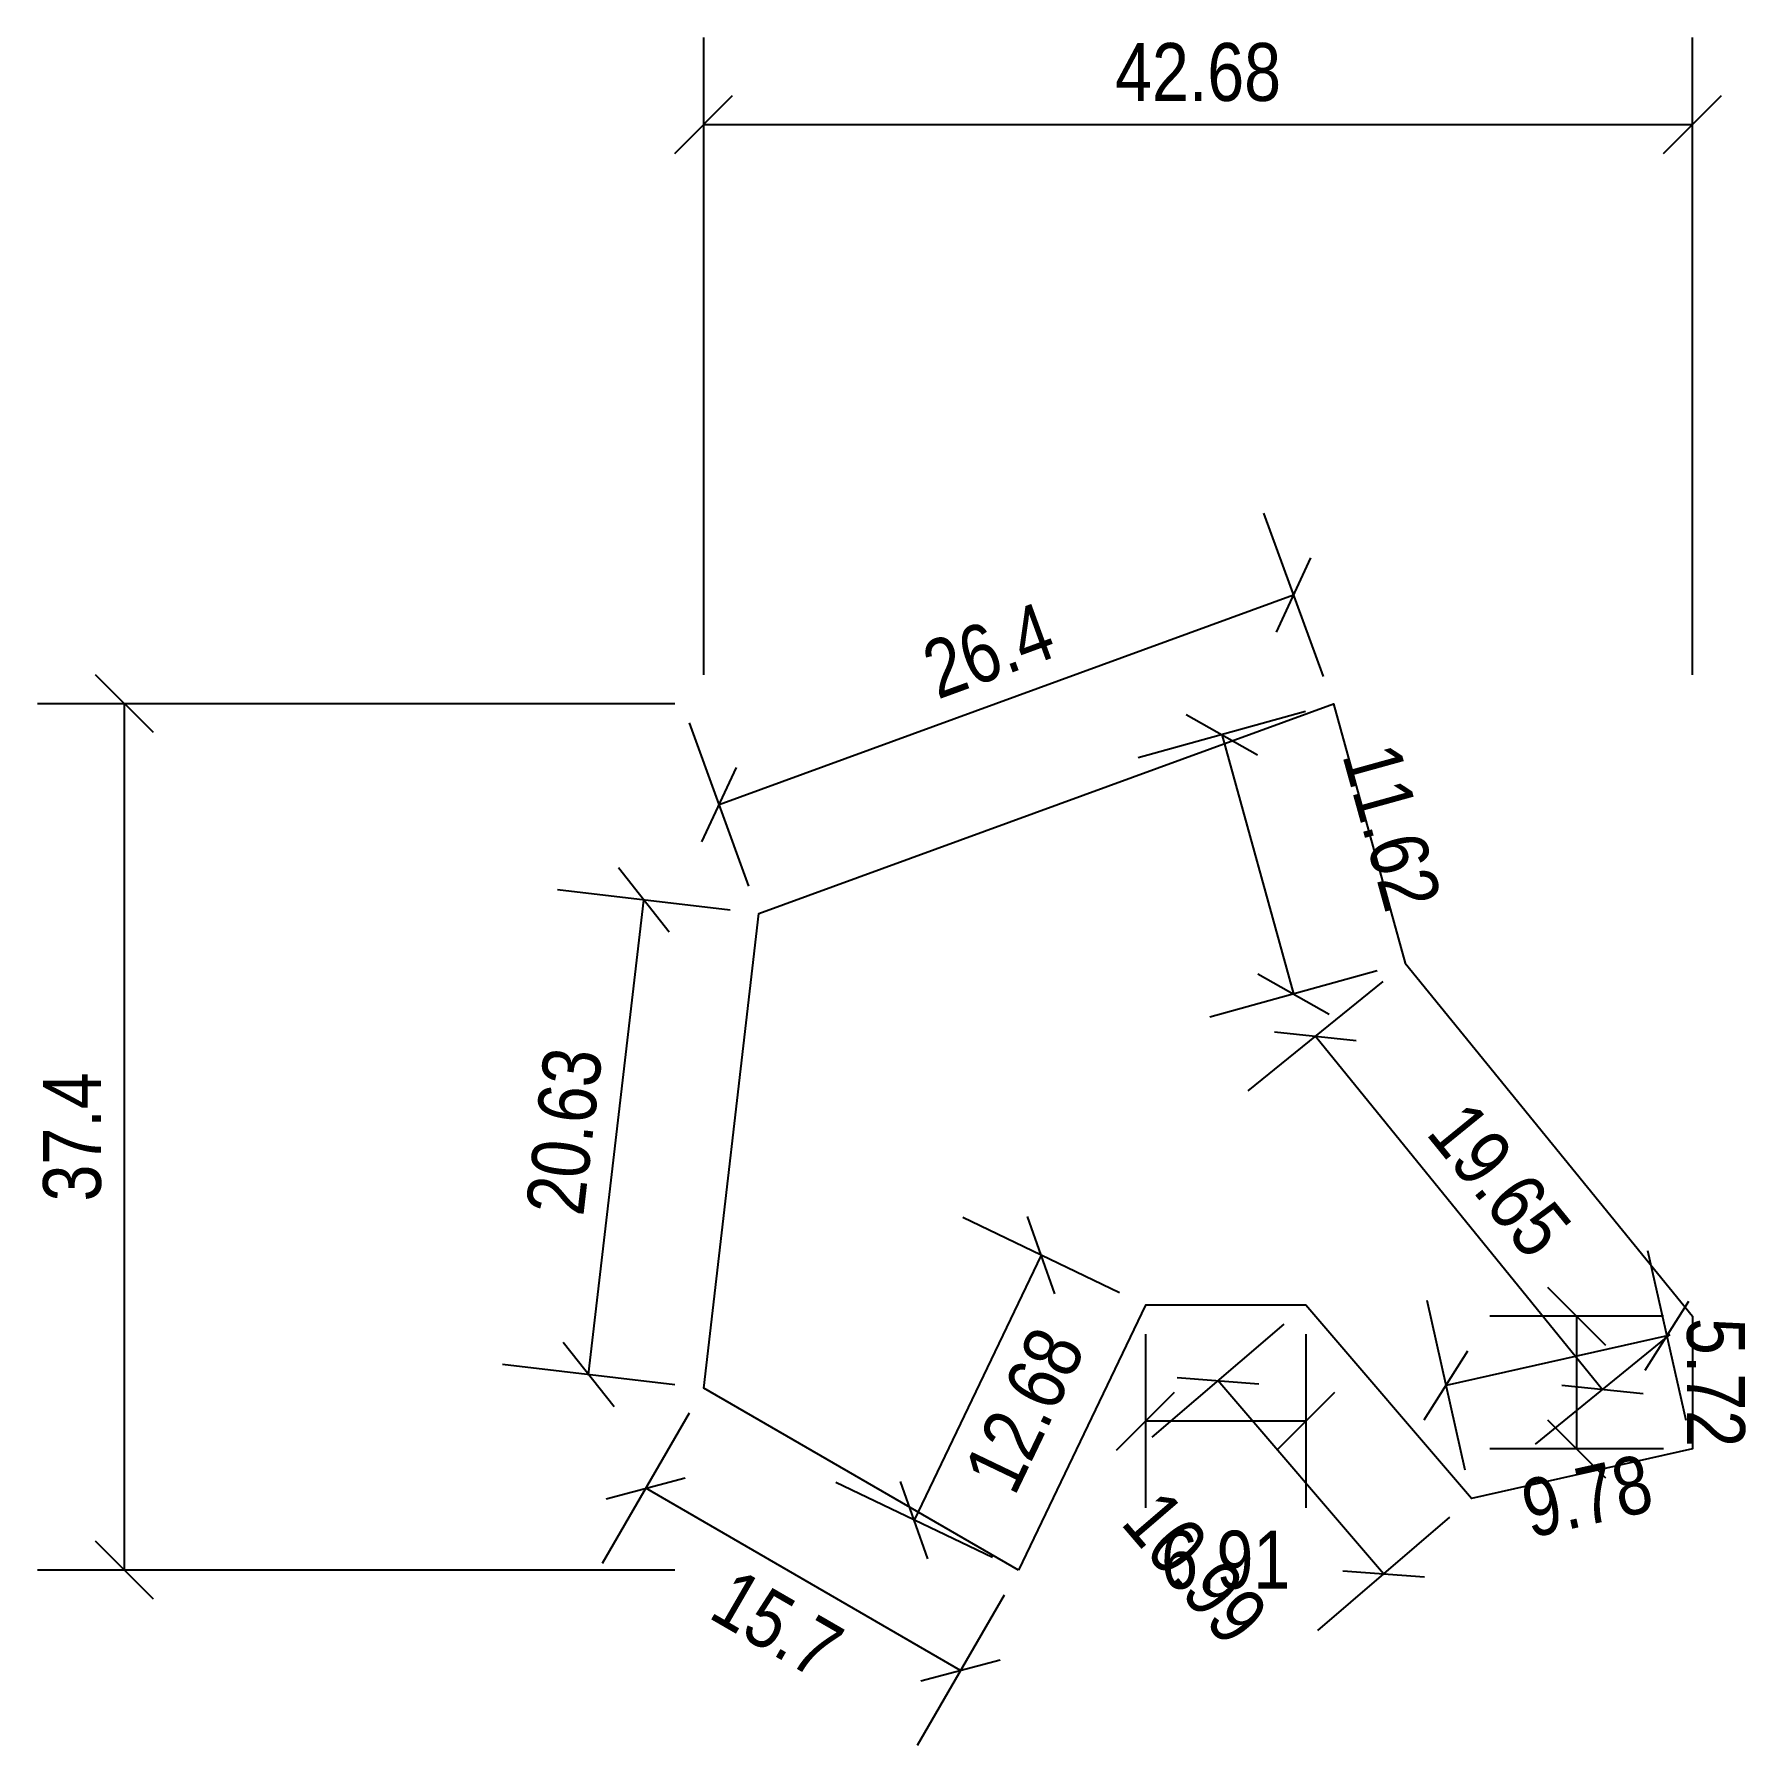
# Model space of a CAD drawing. Header units: metres. Extents: x 14.711 to 15.453, y 5.424 to 6.163.
import ezdxf

# ---------------------------------------------------------------- set-up
doc = ezdxf.new("R2010")
doc.units = ezdxf.units.M
doc.styles.add('OpenSansCondensed-Light', font='OpenSansCondensed-Light.ttf')
doc.dimstyles.new('EZ_M_10_H25_CM', dxfattribs={"dimtxt": 0.025, "dimasz": 0.025, "dimexe": 0.0375, "dimexo": 0.0125, "dimgap": 0.01, "dimtad": 1, "dimlfac": 100, "dimzin": 12, "dimdsep": 46, "dimtxsty": 'OpenSansCondensed-Light', "dimtsz": 0.0125, "dimcen": 2.5, "dimazin": 3, "dimtfac": 0.5, "dimtmove": 2, "dimatfit": 3})

msp = doc.modelspace()

# ---------------------------------------------------------------- linework, layer by layer
msp.add_lwpolyline([(15.13591, 5.5), (15, 5.57861), (15.02384, 5.78348), (15.27182, 5.87401), (15.30282, 5.76204), (15.42681, 5.60958), (15.42681, 5.55241), (15.33144, 5.53097), (15.2599, 5.61435), (15.19075, 5.61435), (15.13591, 5.5)])

# ---------------------------------------------------------------- dimensions: what is measured, and where the dimension line sits
for base, p1, p2 in [((15, 6.12401), (15, 5.87401), (15.42681, 5.87401)), ((15.259903, 5.564346), (15.259903, 5.614346), (15.190754, 5.614346))]:
    msp.add_linear_dim(base=base, p1=p1, p2=p2, dimstyle='EZ_M_10_H25_CM').render()
for base, p1, p2, angle in [((15.0067, 5.83045), (15.02384, 5.78348), (15.27182, 5.87401), 20.05438), ((14.75, 5.5), (15, 5.5), (15, 5.87401), 90), ((15.22364, 5.86067), (15.27182, 5.87401), (15.30282, 5.76204), 285.4749), ((14.95034, 5.58439), (15, 5.57861), (15.02384, 5.78348), 83.36138), ((15.26403, 5.7305), (15.30282, 5.76204), (15.42681, 5.60958), 309.1199), ((15.14567, 5.63597), (15.19075, 5.61435), (15.13591, 5.5), 64.37707), ((15.41585, 5.60119), (15.42681, 5.55241), (15.33144, 5.53097), 12.66899), ((15.37681, 5.60958), (15.42681, 5.60958), (15.42681, 5.55241), 270), ((15.29349, 5.49841), (15.33144, 5.53097), (15.2599, 5.61435), 310.62759), ((15.11088, 5.45672), (15.13591, 5.5), (15, 5.57861), 329.95449)]:
    msp.add_linear_dim(base=base, p1=p1, p2=p2, angle=angle, dimstyle='EZ_M_10_H25_CM').render()

doc.saveas('drawing.dxf')
